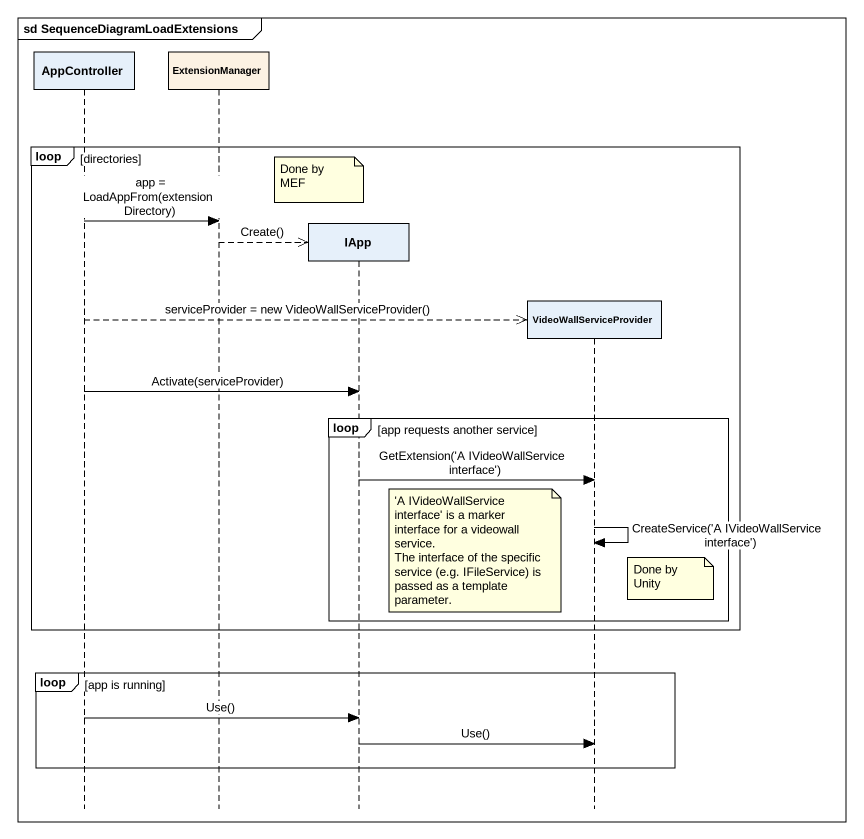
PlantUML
@startuml
mainframe sd SequenceDiagramLoadExtensions
hide footbox
participant AppController
participant ExtensionManager #FCF2E3
participant IApp
participant VideoWallServiceProvider

loop directories
  note over IApp : Done by MEF
  AppController -> ExtensionManager : app = LoadAppFrom(extensionDirectory)
  ExtensionManager -->> IApp ** : Create()
  AppController -->> VideoWallServiceProvider ** : serviceProvider = new VideoWallServiceProvider()
  AppController -> IApp : Activate(serviceProvider)
  loop app requests another service
    IApp -> VideoWallServiceProvider : GetExtension('A IVideoWallService interface')
    VideoWallServiceProvider -> VideoWallServiceProvider : CreateService('A IVideoWallService interface')
    note right of IApp
      ~'A IVideoWallService interface' is a marker interface for a videowall service.
      The interface of the specific service (e.g. IFileService) is passed as a template parameter.
    end note
    note right of VideoWallServiceProvider : Done by Unity
  end
end
loop app is running
  AppController -> IApp : Use()
  IApp -> VideoWallServiceProvider : Use()
end
@enduml
